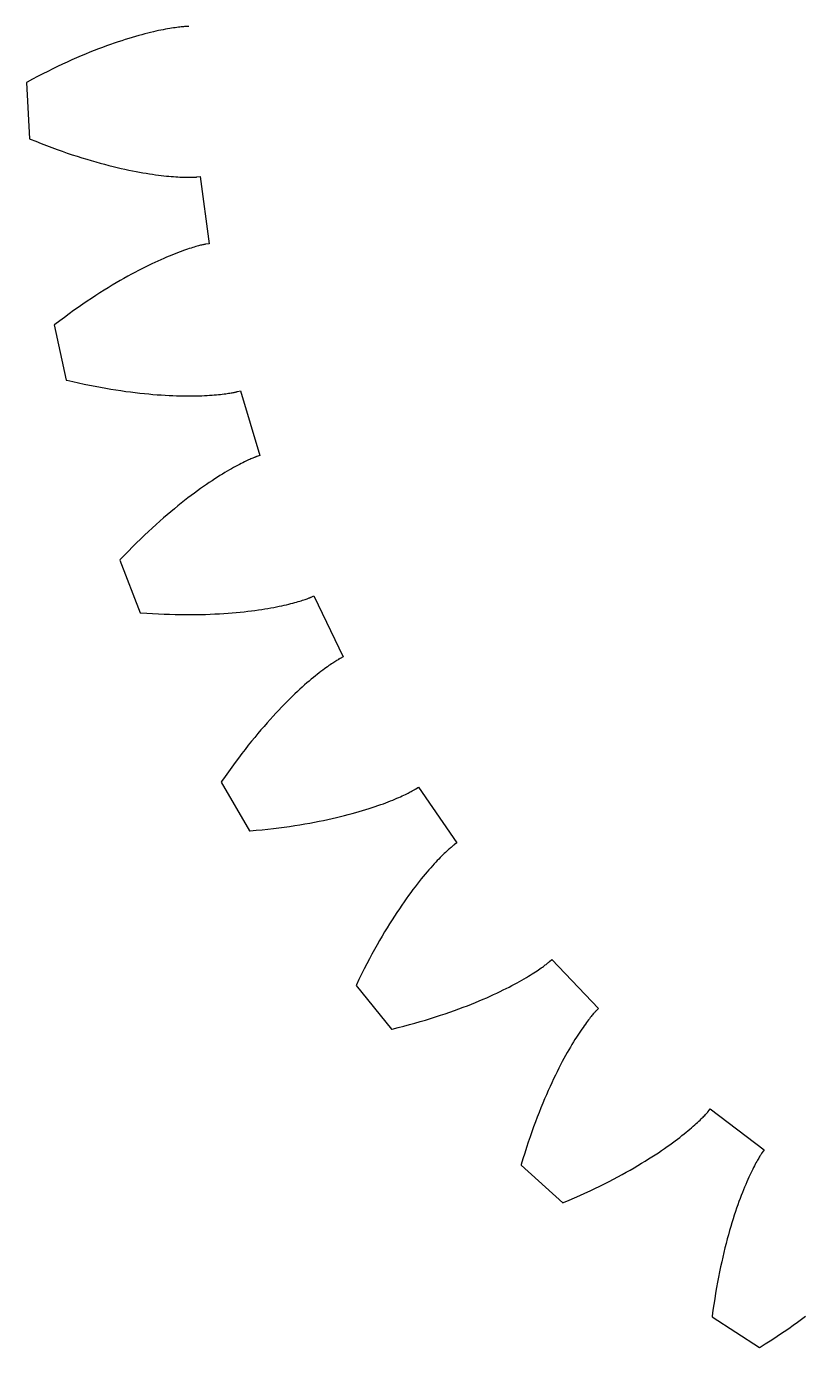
# Model space of a CAD drawing. Header units: metres. Extents: x -42 to 42, y -42 to 42.
# Drawn here: x -41.97 to -20.97, y -35.67 to 0 of the extents above; entities that cross this region are included whole.
import ezdxf

# ---------------------------------------------------------------- set-up
doc = ezdxf.new("R2010")
doc.units = ezdxf.units.M
doc.layers.add('1', color=7, linetype='Continuous')

msp = doc.modelspace()

# ---------------------------------------------------------------- linework, layer by layer
at = {"layer": '1'}
for p, q in [((-37.587704, 0), (-37.59343, -0.000067)), ((-39.300285, -0.353683), (-39.397064, -0.384664)), ((-39.205975, -0.324396), (-39.300285, -0.353683)), ((-39.114151, -0.296758), (-39.205975, -0.324396)), ((-39.024837, -0.270724), (-39.114151, -0.296758)), ((-38.938057, -0.246246), (-39.024837, -0.270724)), ((-38.853825, -0.223281), (-38.938057, -0.246246)), ((-38.772167, -0.201779), (-38.853825, -0.223281)), ((-38.693096, -0.181696), (-38.772167, -0.201779)), ((-38.616638, -0.162984), (-38.693096, -0.181696)), ((-38.542801, -0.145596), (-38.616638, -0.162984)), ((-38.471607, -0.129485), (-38.542801, -0.145596)), ((-38.403076, -0.114603), (-38.471607, -0.129485)), ((-38.337219, -0.100902), (-38.403076, -0.114603)), ((-38.274052, -0.088335), (-38.337219, -0.100902)), ((-38.213589, -0.076854), (-38.274052, -0.088335)), ((-38.155846, -0.06641), (-38.213589, -0.076854)), ((-38.100834, -0.056955), (-38.155846, -0.06641)), ((-38.048569, -0.048441), (-38.100834, -0.056955)), ((-37.999058, -0.040819), (-38.048569, -0.048441)), ((-37.952316, -0.034039), (-37.999058, -0.040819)), ((-37.908352, -0.028054), (-37.952316, -0.034039)), ((-37.86718, -0.022814), (-37.908352, -0.028054)), ((-37.828804, -0.01827), (-37.86718, -0.022814)), ((-37.793236, -0.014373), (-37.828804, -0.01827)), ((-37.760483, -0.011072), (-37.793236, -0.014373)), ((-37.730556, -0.00832), (-37.760483, -0.011072)), ((-37.703453, -0.006066), (-37.730556, -0.00832)), ((-37.679192, -0.004261), (-37.703453, -0.006066)), ((-37.657768, -0.002855), (-37.679192, -0.004261)), ((-37.639194, -0.001798), (-37.657768, -0.002855)), ((-37.623466, -0.001041), (-37.639194, -0.001798)), ((-37.610596, -0.000533), (-37.623466, -0.001041)), ((-37.600582, -0.000225), (-37.610596, -0.000533)), ((-37.59343, -0.000067), (-37.600582, -0.000225)), ((-40.257275, -0.698889), (-40.375168, -0.747123)), ((-40.141624, -0.652746), (-40.257275, -0.698889)), ((-40.02824, -0.608652), (-40.141624, -0.652746)), ((-39.917156, -0.566563), (-40.02824, -0.608652)), ((-39.808392, -0.526436), (-39.917156, -0.566563)), ((-39.701977, -0.488227), (-39.808392, -0.526436)), ((-39.597935, -0.451891), (-39.701977, -0.488227)), ((-39.496288, -0.417385), (-39.597935, -0.451891)), ((-39.397064, -0.384664), (-39.496288, -0.417385)), ((-40.997276, -1.021141), (-41.128017, -1.082805)), ((-40.868603, -0.961818), (-40.997276, -1.021141)), ((-40.742023, -0.904797), (-40.868603, -0.961818)), ((-40.617573, -0.850035), (-40.742023, -0.904797)), ((-40.495277, -0.797491), (-40.617573, -0.850035)), ((-40.375168, -0.747123), (-40.495277, -0.797491)), ((-41.671017, -1.353683), (-41.811611, -1.427655)), ((-41.532326, -1.282251), (-41.671017, -1.353683)), ((-41.395576, -1.21332), (-41.532326, -1.282251)), ((-41.260796, -1.146851), (-41.395576, -1.21332)), ((-41.128017, -1.082805), (-41.260796, -1.146851)), ((-41.954075, -1.504206), (-41.972687, -1.514418)), ((-41.972687, -1.514418), (-41.890305, -3.033492)), ((-41.811611, -1.427655), (-41.954075, -1.504206)), ((-41.890305, -3.033492), (-41.870697, -3.041631)), ((-41.870697, -3.041631), (-41.720791, -3.102327)), ((-41.720791, -3.102327), (-41.573021, -3.160662)), ((-41.573021, -3.160662), (-41.427422, -3.216676)), ((-41.427422, -3.216676), (-41.284019, -3.270414)), ((-41.284019, -3.270414), (-41.142841, -3.321918)), ((-41.142841, -3.321918), (-41.003914, -3.371229)), ((-41.003914, -3.371229), (-40.867271, -3.418393)), ((-40.867271, -3.418393), (-40.732937, -3.463453)), ((-40.732937, -3.463453), (-40.600933, -3.506451)), ((-40.600933, -3.506451), (-40.471291, -3.547434)), ((-40.471291, -3.547434), (-40.344032, -3.586444)), ((-40.344032, -3.586444), (-40.219177, -3.623528)), ((-40.219177, -3.623528), (-40.09676, -3.65873)), ((-40.09676, -3.65873), (-39.976799, -3.692095)), ((-39.976799, -3.692095), (-39.85931, -3.723669)), ((-39.85931, -3.723669), (-39.744328, -3.753498)), ((-39.744328, -3.753498), (-39.631859, -3.781628)), ((-39.631859, -3.781628), (-39.521938, -3.808105)), ((-39.521938, -3.808105), (-39.414577, -3.832976)), ((-39.414577, -3.832976), (-39.309795, -3.856287)), ((-39.309795, -3.856287), (-39.207615, -3.878087)), ((-39.207615, -3.878087), (-39.108051, -3.89842)), ((-39.108051, -3.89842), (-39.011127, -3.917336)), ((-39.011127, -3.917336), (-38.916855, -3.934882)), ((-38.916855, -3.934882), (-38.825249, -3.951105)), ((-38.825249, -3.951105), (-38.736328, -3.966054)), ((-38.736328, -3.966054), (-38.650108, -3.979776)), ((-38.650108, -3.979776), (-38.566605, -3.992321)), ((-38.566605, -3.992321), (-38.485825, -4.003736)), ((-38.485825, -4.003736), (-38.407791, -4.01407)), ((-38.407791, -4.01407), (-38.332508, -4.023371)), ((-38.332508, -4.023371), (-38.259987, -4.031688)), ((-38.259987, -4.031688), (-38.19025, -4.039072)), ((-38.19025, -4.039072), (-38.123299, -4.04557)), ((-38.123299, -4.04557), (-38.059143, -4.051232)), ((-38.059143, -4.051232), (-37.997791, -4.056108)), ((-37.997791, -4.056108), (-37.939259, -4.060246)), ((-37.939259, -4.060246), (-37.883545, -4.063696)), ((-37.883545, -4.063696), (-37.830666, -4.066508)), ((-37.830666, -4.066508), (-37.780621, -4.068732)), ((-37.780621, -4.068732), (-37.733421, -4.070416)), ((-37.733421, -4.070416), (-37.689068, -4.071612)), ((-37.689068, -4.071612), (-37.647572, -4.072369)), ((-37.647572, -4.072369), (-37.608929, -4.072736)), ((-37.608929, -4.072736), (-37.573147, -4.072764)), ((-37.573147, -4.072764), (-37.54023, -4.072503)), ((-37.54023, -4.072503), (-37.510181, -4.072003)), ((-37.510181, -4.072003), (-37.482994, -4.071313)), ((-37.482994, -4.071313), (-37.458679, -4.070484)), ((-37.458679, -4.070484), (-37.437229, -4.069565)), ((-37.437229, -4.069565), (-37.418648, -4.068607)), ((-37.418648, -4.068607), (-37.402931, -4.067659)), ((-37.402931, -4.067659), (-37.390083, -4.066772)), ((-37.390083, -4.066772), (-37.380093, -4.065995)), ((-37.380093, -4.065995), (-37.372967, -4.065379)), ((-37.372967, -4.065379), (-37.367268, -4.064826)), ((-37.367268, -4.064826), (-37.280075, -4.055342)), ((-37.280075, -4.055342), (-37.038315, -5.866292)), ((-37.731094, -6.05383), (-37.789017, -6.074628)), ((-37.675697, -6.034482), (-37.731094, -6.05383)), ((-37.622841, -6.016537), (-37.675697, -6.034482)), ((-37.572552, -5.999952), (-37.622841, -6.016537)), ((-37.524841, -5.984678), (-37.572552, -5.999952)), ((-37.479736, -5.97067), (-37.524841, -5.984678)), ((-37.437248, -5.957881), (-37.479736, -5.97067)), ((-37.397404, -5.946265), (-37.437248, -5.957881)), ((-37.36021, -5.935774), (-37.397404, -5.946265)), ((-37.325691, -5.92636), (-37.36021, -5.935774)), ((-37.293858, -5.917977), (-37.325691, -5.92636)), ((-37.264729, -5.910577), (-37.293858, -5.917977)), ((-37.238312, -5.904111), (-37.264729, -5.910577)), ((-37.214634, -5.898533), (-37.238312, -5.904111)), ((-37.193691, -5.893793), (-37.214634, -5.898533)), ((-37.175514, -5.889843), (-37.193691, -5.893793)), ((-37.160099, -5.886634), (-37.175514, -5.889843)), ((-37.147465, -5.88412), (-37.160099, -5.886634)), ((-37.137623, -5.882249), (-37.147465, -5.88412)), ((-37.130581, -5.880974), (-37.137623, -5.882249)), ((-37.124939, -5.880012), (-37.130581, -5.880974)), ((-37.038315, -5.866292), (-37.124939, -5.880012)), ((-38.58617, -6.411906), (-38.672539, -6.453568)), ((-38.502026, -6.37222), (-38.58617, -6.411906)), ((-38.420143, -6.334469), (-38.502026, -6.37222)), ((-38.340542, -6.298609), (-38.420143, -6.334469)), ((-38.263252, -6.264598), (-38.340542, -6.298609)), ((-38.188297, -6.232393), (-38.263252, -6.264598)), ((-38.115707, -6.201951), (-38.188297, -6.232393)), ((-38.045498, -6.173226), (-38.115707, -6.201951)), ((-37.977703, -6.146175), (-38.045498, -6.173226)), ((-37.912342, -6.120756), (-37.977703, -6.146175)), ((-37.849442, -6.096922), (-37.912342, -6.120756)), ((-37.789017, -6.074628), (-37.849442, -6.096922)), ((-39.235931, -6.747359), (-39.337082, -6.804007)), ((-39.136806, -6.692973), (-39.235931, -6.747359)), ((-39.039726, -6.64081), (-39.136806, -6.692973)), ((-38.944733, -6.590827), (-39.039726, -6.64081)), ((-38.851849, -6.542987), (-38.944733, -6.590827)), ((-38.761105, -6.497247), (-38.851849, -6.542987)), ((-38.672539, -6.453568), (-38.761105, -6.497247)), ((-39.87196, -7.122529), (-39.984528, -7.193558)), ((-39.761208, -7.053992), (-39.87196, -7.122529)), ((-39.652313, -6.987909), (-39.761208, -7.053992)), ((-39.545303, -6.924243), (-39.652313, -6.987909)), ((-39.440212, -6.862955), (-39.545303, -6.924243)), ((-39.337082, -6.804007), (-39.440212, -6.862955)), ((-40.33279, -7.421956), (-40.452274, -7.503314)), ((-40.214981, -7.343235), (-40.33279, -7.421956)), ((-40.098881, -7.267114), (-40.214981, -7.343235)), ((-39.984528, -7.193558), (-40.098881, -7.267114)), ((-40.820408, -7.763551), (-40.946217, -7.8558)), ((-40.696125, -7.674077), (-40.820408, -7.763551)), ((-40.573402, -7.587342), (-40.696125, -7.674077)), ((-40.452274, -7.503314), (-40.573402, -7.587342)), ((-41.20224, -8.04875), (-41.219028, -8.061749)), ((-41.219028, -8.061749), (-40.900024, -9.549232)), ((-41.073509, -7.950855), (-41.20224, -8.04875)), ((-40.946217, -7.8558), (-41.073509, -7.950855)), ((-40.900024, -9.549232), (-40.879387, -9.554204)), ((-40.879387, -9.554204), (-40.721832, -9.590702)), ((-40.721832, -9.590702), (-40.566753, -9.625202)), ((-40.566753, -9.625202), (-40.414181, -9.65775)), ((-40.414181, -9.65775), (-40.264141, -9.688394)), ((-40.264141, -9.688394), (-40.116642, -9.717177)), ((-40.116642, -9.717177), (-39.971714, -9.744149)), ((-39.971714, -9.744149), (-39.829376, -9.769357)), ((-39.829376, -9.769357), (-39.689644, -9.792847)), ((-39.689644, -9.792847), (-39.55254, -9.814666)), ((-39.55254, -9.814666), (-39.418083, -9.834864)), ((-39.418083, -9.834864), (-39.286285, -9.853486)), ((-39.286285, -9.853486), (-39.157169, -9.870582)), ((-39.157169, -9.870582), (-39.030754, -9.8862)), ((-39.030754, -9.8862), (-38.907047, -9.900388)), ((-38.907047, -9.900388), (-38.786068, -9.913194)), ((-38.786068, -9.913194), (-38.667831, -9.924668)), ((-38.667831, -9.924668), (-38.552353, -9.934858)), ((-38.552353, -9.934858), (-38.43964, -9.943814)), ((-38.43964, -9.943814), (-38.329708, -9.951584)), ((-38.329708, -9.951584), (-38.222572, -9.958217)), ((-38.222572, -9.958217), (-38.118237, -9.963762)), ((-38.118237, -9.963762), (-38.01672, -9.968271)), ((-38.01672, -9.968271), (-37.91803, -9.971792)), ((-37.91803, -9.971792), (-37.822174, -9.974374)), ((-37.822174, -9.974374), (-37.729156, -9.976068)), ((-37.729156, -9.976068), (-37.638996, -9.976922)), ((-37.638996, -9.976922), (-37.551689, -9.976988)), ((-37.551689, -9.976988), (-37.467251, -9.976315)), ((-37.467251, -9.976315), (-37.385681, -9.974952)), ((-37.385681, -9.974952), (-37.306992, -9.972952)), ((-37.306992, -9.972952), (-37.231178, -9.970361)), ((-37.231178, -9.970361), (-37.158253, -9.967232)), ((-37.158253, -9.967232), (-37.088215, -9.963615)), ((-37.088215, -9.963615), (-37.021072, -9.95956)), ((-37.021072, -9.95956), (-36.956818, -9.955116)), ((-36.956818, -9.955116), (-36.895462, -9.950335)), ((-36.895462, -9.950335), (-36.837002, -9.945265)), ((-36.837002, -9.945265), (-36.781437, -9.939958)), ((-36.781437, -9.939958), (-36.728767, -9.934463)), ((-36.728767, -9.934463), (-36.678989, -9.92883)), ((-36.678989, -9.92883), (-36.632107, -9.92311)), ((-36.632107, -9.92311), (-36.588112, -9.917353)), ((-36.588112, -9.917353), (-36.547009, -9.911609)), ((-36.547009, -9.911609), (-36.508785, -9.905927)), ((-36.508785, -9.905927), (-36.473438, -9.900357)), ((-36.473438, -9.900357), (-36.440968, -9.89495)), ((-36.440968, -9.89495), (-36.411369, -9.889755)), ((-36.411369, -9.889755), (-36.384621, -9.88482)), ((-36.384621, -9.88482), (-36.360737, -9.880198)), ((-36.360737, -9.880198), (-36.339695, -9.875935)), ((-36.339695, -9.875935), (-36.321495, -9.872082)), ((-36.321495, -9.872082), (-36.306118, -9.868687)), ((-36.306118, -9.868687), (-36.293564, -9.8658)), ((-36.293564, -9.8658), (-36.283821, -9.863471)), ((-36.283821, -9.863471), (-36.276878, -9.861747)), ((-36.276878, -9.861747), (-36.271336, -9.86031)), ((-36.271336, -9.86031), (-36.186703, -9.837302)), ((-36.186703, -9.837302), (-35.664619, -11.588138)), ((-36.084278, -11.760284), (-36.12664, -11.781176)), ((-36.044315, -11.741006), (-36.084278, -11.760284)), ((-36.006779, -11.7233), (-36.044315, -11.741006)), ((-35.971687, -11.707119), (-36.006779, -11.7233)), ((-35.939064, -11.692422), (-35.971687, -11.707119)), ((-35.908932, -11.679162), (-35.939064, -11.692422)), ((-35.881321, -11.667296), (-35.908932, -11.679162)), ((-35.856239, -11.656777), (-35.881321, -11.667296)), ((-35.833725, -11.647563), (-35.856239, -11.656777)), ((-35.813786, -11.639606), (-35.833725, -11.647563)), ((-35.796448, -11.632861), (-35.813786, -11.639606)), ((-35.781723, -11.62728), (-35.796448, -11.632861)), ((-35.769638, -11.62282), (-35.781723, -11.62728)), ((-35.760212, -11.619433), (-35.769638, -11.62282)), ((-35.753456, -11.617072), (-35.760212, -11.619433)), ((-35.748032, -11.615239), (-35.753456, -11.617072)), ((-35.664619, -11.588138), (-35.748032, -11.615239)), ((-36.676243, -12.088204), (-36.743176, -12.129628)), ((-36.611393, -12.048851), (-36.676243, -12.088204)), ((-36.54866, -12.011528), (-36.611393, -12.048851)), ((-36.488083, -11.976197), (-36.54866, -12.011528)), ((-36.429684, -11.942816), (-36.488083, -11.976197)), ((-36.373489, -11.911345), (-36.429684, -11.942816)), ((-36.319534, -11.881741), (-36.373489, -11.911345)), ((-36.267845, -11.853965), (-36.319534, -11.881741)), ((-36.218449, -11.827973), (-36.267845, -11.853965)), ((-36.171371, -11.803724), (-36.218449, -11.827973)), ((-36.12664, -11.781176), (-36.171371, -11.803724)), ((-37.267498, -12.480828), (-37.349968, -12.5402)), ((-37.186855, -12.423832), (-37.267498, -12.480828)), ((-37.108067, -12.369171), (-37.186855, -12.423832)), ((-37.03117, -12.316812), (-37.108067, -12.369171)), ((-36.9562, -12.266716), (-37.03117, -12.316812)), ((-36.883186, -12.218844), (-36.9562, -12.266716)), ((-36.812168, -12.173162), (-36.883186, -12.218844)), ((-36.743176, -12.129628), (-36.812168, -12.173162)), ((-37.697353, -12.80214), (-37.788395, -12.873914)), ((-37.607956, -12.732917), (-37.697353, -12.80214)), ((-37.520233, -12.666209), (-37.607956, -12.732917)), ((-37.434223, -12.601982), (-37.520233, -12.666209)), ((-37.349968, -12.5402), (-37.434223, -12.601982)), ((-38.168194, -13.187169), (-38.266861, -13.272188)), ((-38.070976, -13.104865), (-38.168194, -13.187169)), ((-37.975246, -13.025243), (-38.070976, -13.104865)), ((-37.881035, -12.94827), (-37.975246, -13.025243)), ((-37.788395, -12.873914), (-37.881035, -12.94827)), ((-38.571133, -13.543837), (-38.675179, -13.640018)), ((-38.468369, -13.450491), (-38.571133, -13.543837)), ((-38.366932, -13.359952), (-38.468369, -13.450491)), ((-38.266861, -13.272188), (-38.366932, -13.359952)), ((-38.886951, -13.841008), (-38.994598, -13.945873)), ((-38.780464, -13.739065), (-38.886951, -13.841008)), ((-38.675179, -13.640018), (-38.780464, -13.739065)), ((-39.213181, -14.164481), (-39.324036, -14.278279)), ((-39.103352, -14.053688), (-39.213181, -14.164481)), ((-38.994598, -13.945873), (-39.103352, -14.053688)), ((-39.435871, -14.395107), (-39.450417, -14.410571)), ((-39.450417, -14.410571), (-38.902653, -15.82984)), ((-39.324036, -14.278279), (-39.435871, -14.395107)), ((-35.364975, -15.700554), (-35.287567, -15.686268)), ((-35.287567, -15.686268), (-35.213093, -15.67185)), ((-35.213093, -15.67185), (-35.141556, -15.657351)), ((-35.141556, -15.657351), (-35.072948, -15.642823)), ((-35.072948, -15.642823), (-35.007263, -15.628314)), ((-35.007263, -15.628314), (-34.944496, -15.613873)), ((-34.944496, -15.613873), (-34.884644, -15.599552)), ((-34.884644, -15.599552), (-34.827698, -15.5854)), ((-34.827698, -15.5854), (-34.773643, -15.571465)), ((-34.773643, -15.571465), (-34.722485, -15.557799)), ((-34.722485, -15.557799), (-34.674202, -15.544449)), ((-34.674202, -15.544449), (-34.628792, -15.531466)), ((-34.628792, -15.531466), (-34.586239, -15.518897)), ((-34.586239, -15.518897), (-34.546539, -15.506793)), ((-34.546539, -15.506793), (-34.509674, -15.495201)), ((-34.509674, -15.495201), (-34.475636, -15.484171)), ((-34.475636, -15.484171), (-34.444408, -15.47375)), ((-34.444408, -15.47375), (-34.415985, -15.463989)), ((-34.415985, -15.463989), (-34.390343, -15.454931)), ((-34.390343, -15.454931), (-34.367474, -15.44663)), ((-34.367474, -15.44663), (-34.347359, -15.439127)), ((-34.347359, -15.439127), (-34.329983, -15.432474)), ((-34.329983, -15.432474), (-34.315331, -15.426716)), ((-34.315331, -15.426716), (-34.303383, -15.421902)), ((-34.303383, -15.421902), (-34.294121, -15.418077)), ((-34.294121, -15.418077), (-34.287533, -15.415288)), ((-34.287533, -15.415288), (-34.282284, -15.413)), ((-34.282284, -15.413), (-34.202293, -15.377037)), ((-34.202293, -15.377037), (-33.412746, -17.024643)), ((-38.902653, -15.82984), (-38.881489, -15.831522)), ((-38.881489, -15.831522), (-38.720161, -15.842923)), ((-38.720161, -15.842923), (-38.5616, -15.852739)), ((-38.5616, -15.852739), (-38.405815, -15.861019)), ((-38.405815, -15.861019), (-38.252823, -15.867813)), ((-38.252823, -15.867813), (-38.102642, -15.873169)), ((-38.102642, -15.873169), (-37.955276, -15.877137)), ((-37.955276, -15.877137), (-37.810745, -15.879767)), ((-37.810745, -15.879767), (-37.669064, -15.88111)), ((-37.669064, -15.88111), (-37.530231, -15.881213)), ((-37.530231, -15.881213), (-37.394272, -15.880128)), ((-37.394272, -15.880128), (-37.261185, -15.877903)), ((-37.261185, -15.877903), (-37.130981, -15.874591)), ((-37.130981, -15.874591), (-37.003677, -15.87024)), ((-37.003677, -15.87024), (-36.879276, -15.864902)), ((-36.879276, -15.864902), (-36.757782, -15.858625)), ((-36.757782, -15.858625), (-36.63921, -15.851462)), ((-36.63921, -15.851462), (-36.523556, -15.843461)), ((-36.523556, -15.843461), (-36.410831, -15.834675)), ((-36.410831, -15.834675), (-36.301037, -15.825151)), ((-36.301037, -15.825151), (-36.19418, -15.814942)), ((-36.19418, -15.814942), (-36.090263, -15.804099)), ((-36.090263, -15.804099), (-35.989292, -15.792672)), ((-35.989292, -15.792672), (-35.891266, -15.78071)), ((-35.891266, -15.78071), (-35.796185, -15.768266)), ((-35.796185, -15.768266), (-35.704048, -15.755387)), ((-35.704048, -15.755387), (-35.614864, -15.742126)), ((-35.614864, -15.742126), (-35.528622, -15.728534)), ((-35.528622, -15.728534), (-35.445328, -15.71466)), ((-35.445328, -15.71466), (-35.364975, -15.700554)), ((-33.59127, -17.122414), (-33.614395, -17.136726)), ((-33.570473, -17.109791), (-33.59127, -17.122414)), ((-33.552021, -17.098812), (-33.570473, -17.109791)), ((-33.535954, -17.089437), (-33.552021, -17.098812)), ((-33.522282, -17.081623), (-33.535954, -17.089437)), ((-33.511044, -17.075327), (-33.522282, -17.081623)), ((-33.502262, -17.070507), (-33.511044, -17.075327)), ((-33.49596, -17.06712), (-33.502262, -17.070507)), ((-33.490891, -17.064461), (-33.49596, -17.06712)), ((-33.412746, -17.024643), (-33.490891, -17.064461)), ((-34.062328, -17.454763), (-34.112904, -17.494637)), ((-34.013668, -17.417084), (-34.062328, -17.454763)), ((-33.966957, -17.381563), (-34.013668, -17.417084)), ((-33.922234, -17.348164), (-33.966957, -17.381563)), ((-33.879532, -17.316849), (-33.922234, -17.348164)), ((-33.838879, -17.28758), (-33.879532, -17.316849)), ((-33.800308, -17.260321), (-33.838879, -17.28758)), ((-33.763851, -17.235027), (-33.800308, -17.260321)), ((-33.729546, -17.211666), (-33.763851, -17.235027)), ((-33.697418, -17.190195), (-33.729546, -17.211666)), ((-33.667496, -17.170576), (-33.697418, -17.190195)), ((-33.639809, -17.152765), (-33.667496, -17.170576)), ((-33.614395, -17.136726), (-33.639809, -17.152765)), ((-34.454647, -17.781982), (-34.517643, -17.838211)), ((-34.393314, -17.728189), (-34.454647, -17.781982)), ((-34.333683, -17.676805), (-34.393314, -17.728189)), ((-34.275787, -17.627792), (-34.333683, -17.676805)), ((-34.219669, -17.581116), (-34.275787, -17.627792)), ((-34.165363, -17.536743), (-34.219669, -17.581116)), ((-34.112904, -17.494637), (-34.165363, -17.536743)), ((-34.856243, -18.157089), (-34.928406, -18.22863)), ((-34.785507, -18.088179), (-34.856243, -18.157089)), ((-34.71624, -18.021866), (-34.785507, -18.088179)), ((-34.648479, -17.958122), (-34.71624, -18.021866)), ((-34.582268, -17.896915), (-34.648479, -17.958122)), ((-34.517643, -17.838211), (-34.582268, -17.896915)), ((-35.230541, -18.541689), (-35.309231, -18.626822)), ((-35.153069, -18.459333), (-35.230541, -18.541689)), ((-35.076862, -18.379725), (-35.153069, -18.459333)), ((-35.001961, -18.302832), (-35.076862, -18.379725)), ((-34.928406, -18.22863), (-35.001961, -18.302832)), ((-35.552204, -18.899134), (-35.635353, -18.995634)), ((-35.470108, -18.805517), (-35.552204, -18.899134)), ((-35.389103, -18.714754), (-35.470108, -18.805517)), ((-35.309231, -18.626822), (-35.389103, -18.714754)), ((-35.804615, -19.197378), (-35.89064, -19.302671)), ((-35.719501, -19.095039), (-35.804615, -19.197378)), ((-35.635353, -18.995634), (-35.719501, -19.095039)), ((-36.065254, -19.522217), (-36.153748, -19.636515)), ((-35.977535, -19.410944), (-36.065254, -19.522217)), ((-35.89064, -19.302671), (-35.977535, -19.410944)), ((-36.332893, -19.874273), (-36.423443, -19.997774)), ((-36.242977, -19.75386), (-36.332893, -19.874273)), ((-36.153748, -19.636515), (-36.242977, -19.75386)), ((-36.606277, -20.254124), (-36.69846, -20.387009)), ((-36.514587, -20.124386), (-36.606277, -20.254124)), ((-36.423443, -19.997774), (-36.514587, -20.124386)), ((-36.69846, -20.387009), (-36.710407, -20.404558)), ((-36.710407, -20.404558), (-35.947361, -21.720663)), ((-31.660818, -20.702932), (-31.628923, -20.686712)), ((-31.628923, -20.686712), (-31.599712, -20.671535)), ((-31.599712, -20.671535), (-31.573166, -20.657448)), ((-31.573166, -20.657448), (-31.549253, -20.644489)), ((-31.549253, -20.644489), (-31.527966, -20.632711)), ((-31.527966, -20.632711), (-31.509272, -20.622156)), ((-31.509272, -20.622156), (-31.493153, -20.612867)), ((-31.493153, -20.612867), (-31.479578, -20.604887)), ((-31.479578, -20.604887), (-31.468531, -20.598263)), ((-31.468531, -20.598263), (-31.459984, -20.593037)), ((-31.459984, -20.593037), (-31.453913, -20.589251)), ((-31.453913, -20.589251), (-31.449085, -20.58617)), ((-31.449085, -20.58617), (-31.375706, -20.538137)), ((-31.375706, -20.538137), (-30.338137, -22.041946)), ((-32.550621, -21.066057), (-32.473465, -21.039555)), ((-32.473465, -21.039555), (-32.399242, -21.013336)), ((-32.399242, -21.013336), (-32.327942, -20.987444)), ((-32.327942, -20.987444), (-32.259552, -20.961933)), ((-32.259552, -20.961933), (-32.194061, -20.936852)), ((-32.194061, -20.936852), (-32.131458, -20.912245)), ((-32.131458, -20.912245), (-32.071724, -20.888165)), ((-32.071724, -20.888165), (-32.014847, -20.864656)), ((-32.014847, -20.864656), (-31.960814, -20.841768)), ((-31.960814, -20.841768), (-31.909607, -20.81955)), ((-31.909607, -20.81955), (-31.861216, -20.79805)), ((-31.861216, -20.79805), (-31.815615, -20.777311)), ((-31.815615, -20.777311), (-31.772795, -20.757383)), ((-31.772795, -20.757383), (-31.732733, -20.738312)), ((-31.732733, -20.738312), (-31.695414, -20.720148)), ((-31.695414, -20.720148), (-31.660818, -20.702932)), ((-33.824394, -21.413563), (-33.708401, -21.387939)), ((-33.708401, -21.387939), (-33.595425, -21.361944)), ((-33.595425, -21.361944), (-33.485462, -21.335632)), ((-33.485462, -21.335632), (-33.37851, -21.309052)), ((-33.37851, -21.309052), (-33.274567, -21.282251)), ((-33.274567, -21.282251), (-33.173626, -21.255285)), ((-33.173626, -21.255285), (-33.075684, -21.228203)), ((-33.075684, -21.228203), (-32.980736, -21.201054)), ((-32.980736, -21.201054), (-32.888771, -21.173887)), ((-32.888771, -21.173887), (-32.799786, -21.146755)), ((-32.799786, -21.146755), (-32.713772, -21.119707)), ((-32.713772, -21.119707), (-32.630718, -21.092789)), ((-32.630718, -21.092789), (-32.550621, -21.066057)), ((-35.947361, -21.720663), (-35.926193, -21.719013)), ((-35.926193, -21.719013), (-35.765072, -21.705038)), ((-35.765072, -21.705038), (-35.606926, -21.689928)), ((-35.606926, -21.689928), (-35.451763, -21.673735)), ((-35.451763, -21.673735), (-35.299595, -21.656513)), ((-35.299595, -21.656513), (-35.150421, -21.638309)), ((-35.150421, -21.638309), (-35.00425, -21.619175)), ((-35.00425, -21.619175), (-34.861088, -21.599165)), ((-34.861088, -21.599165), (-34.72094, -21.578327)), ((-34.72094, -21.578327), (-34.583801, -21.556709)), ((-34.583801, -21.556709), (-34.449684, -21.534369)), ((-34.449684, -21.534369), (-34.318584, -21.511353)), ((-34.318584, -21.511353), (-34.190502, -21.487713)), ((-34.190502, -21.487713), (-34.065449, -21.463501)), ((-34.065449, -21.463501), (-33.943413, -21.438768)), ((-33.943413, -21.438768), (-33.824394, -21.413563)), ((-30.437412, -22.11536), (-30.449692, -22.125217)), ((-30.427298, -22.107384), (-30.437412, -22.11536)), ((-30.419378, -22.10125), (-30.427298, -22.107384)), ((-30.413685, -22.096916), (-30.419378, -22.10125)), ((-30.409092, -22.093498), (-30.413685, -22.096916)), ((-30.338137, -22.041946), (-30.409092, -22.093498)), ((-30.790745, -22.441185), (-30.829693, -22.481171)), ((-30.753466, -22.403576), (-30.790745, -22.441185)), ((-30.717892, -22.368309), (-30.753466, -22.403576)), ((-30.684061, -22.33535), (-30.717892, -22.368309)), ((-30.652012, -22.304667), (-30.684061, -22.33535)), ((-30.621782, -22.276226), (-30.652012, -22.304667)), ((-30.593407, -22.249994), (-30.621782, -22.276226)), ((-30.566923, -22.225933), (-30.593407, -22.249994)), ((-30.542364, -22.204012), (-30.566923, -22.225933)), ((-30.519772, -22.184196), (-30.542364, -22.204012)), ((-30.499168, -22.166441), (-30.519772, -22.184196)), ((-30.480602, -22.150721), (-30.499168, -22.166441)), ((-30.464096, -22.13699), (-30.480602, -22.150721)), ((-30.449692, -22.125217), (-30.464096, -22.13699)), ((-31.145718, -22.830147), (-31.196575, -22.890226)), ((-31.096203, -22.772678), (-31.145718, -22.830147)), ((-31.048075, -22.717798), (-31.096203, -22.772678)), ((-31.001379, -22.665478), (-31.048075, -22.717798)), ((-30.956154, -22.615683), (-31.001379, -22.665478)), ((-30.912437, -22.568388), (-30.956154, -22.615683)), ((-30.87027, -22.52356), (-30.912437, -22.568388)), ((-30.829693, -22.481171), (-30.87027, -22.52356)), ((-31.41263, -23.157244), (-31.469584, -23.230803)), ((-31.35681, -23.086433), (-31.41263, -23.157244)), ((-31.302164, -23.018343), (-31.35681, -23.086433)), ((-31.248739, -22.952951), (-31.302164, -23.018343)), ((-31.196575, -22.890226), (-31.248739, -22.952951)), ((-31.646795, -23.468212), (-31.707836, -23.553007)), ((-31.58671, -23.386263), (-31.646795, -23.468212)), ((-31.527624, -23.307135), (-31.58671, -23.386263)), ((-31.469584, -23.230803), (-31.527624, -23.307135)), ((-31.896235, -23.82468), (-31.96064, -23.921074)), ((-31.832602, -23.73122), (-31.896235, -23.82468)), ((-31.769787, -23.640669), (-31.832602, -23.73122)), ((-31.707836, -23.553007), (-31.769787, -23.640669)), ((-32.158024, -24.228045), (-32.225048, -24.336363)), ((-32.091583, -24.122738), (-32.158024, -24.228045)), ((-32.025768, -24.020418), (-32.091583, -24.122738)), ((-31.96064, -23.921074), (-32.025768, -24.020418)), ((-32.360668, -24.562103), (-32.429165, -24.679556)), ((-32.292614, -24.44771), (-32.360668, -24.562103)), ((-32.225048, -24.336363), (-32.292614, -24.44771)), ((-32.567284, -24.923714), (-32.63681, -25.050449)), ((-32.498051, -24.800089), (-32.567284, -24.923714)), ((-32.429165, -24.679556), (-32.498051, -24.800089)), ((-32.776554, -25.313305), (-32.846668, -25.449451)), ((-32.706581, -25.180309), (-32.776554, -25.313305)), ((-32.63681, -25.050449), (-32.706581, -25.180309)), ((-27.952911, -25.342251), (-27.931322, -25.325712)), ((-27.931322, -25.325712), (-27.912138, -25.310749)), ((-27.912138, -25.310749), (-27.895327, -25.297398)), ((-27.895327, -25.297398), (-27.880857, -25.285702)), ((-27.880857, -25.285702), (-27.8687, -25.275698)), ((-27.8687, -25.275698), (-27.858824, -25.267426)), ((-27.858824, -25.267426), (-27.8512, -25.260927)), ((-27.8512, -25.260927), (-27.845797, -25.256239)), ((-27.845797, -25.256239), (-27.841511, -25.252441)), ((-27.841511, -25.252441), (-27.776548, -25.19352)), ((-27.776548, -25.19352), (-26.516504, -26.516504)), ((-32.916885, -25.58876), (-32.987148, -25.731245)), ((-32.846668, -25.449451), (-32.916885, -25.58876)), ((-28.522457, -25.715343), (-28.464472, -25.681248)), ((-28.464472, -25.681248), (-28.409239, -25.648119)), ((-28.409239, -25.648119), (-28.356741, -25.616001)), ((-28.356741, -25.616001), (-28.306953, -25.584944)), ((-28.306953, -25.584944), (-28.259853, -25.554989)), ((-28.259853, -25.554989), (-28.21542, -25.526182)), ((-28.21542, -25.526182), (-28.173626, -25.498566)), ((-28.173626, -25.498566), (-28.134451, -25.472185)), ((-28.134451, -25.472185), (-28.097864, -25.447083)), ((-28.097864, -25.447083), (-28.063848, -25.423304)), ((-28.063848, -25.423304), (-28.03237, -25.400887)), ((-28.03237, -25.400887), (-28.003405, -25.379877)), ((-28.003405, -25.379877), (-27.976929, -25.360317)), ((-27.976929, -25.360317), (-27.952911, -25.342251)), ((-33.057411, -25.876915), (-33.066463, -25.896116)), ((-33.066463, -25.896116), (-32.10693, -27.076651)), ((-32.987148, -25.731245), (-33.057411, -25.876915)), ((-29.171532, -26.05814), (-29.087887, -26.01742)), ((-29.087887, -26.01742), (-29.007162, -25.977249)), ((-29.007162, -25.977249), (-28.929342, -25.93767)), ((-28.929342, -25.93767), (-28.854412, -25.898737)), ((-28.854412, -25.898737), (-28.782352, -25.860491)), ((-28.782352, -25.860491), (-28.713148, -25.822985)), ((-28.713148, -25.822985), (-28.646774, -25.786259)), ((-28.646774, -25.786259), (-28.583216, -25.750362)), ((-28.583216, -25.750362), (-28.522457, -25.715343)), ((-30.058144, -26.441227), (-29.947586, -26.397774)), ((-29.947586, -26.397774), (-29.840065, -26.354425)), ((-29.840065, -26.354425), (-29.735573, -26.311234)), ((-29.735573, -26.311234), (-29.634098, -26.26825)), ((-29.634098, -26.26825), (-29.535625, -26.225519)), ((-29.535625, -26.225519), (-29.440145, -26.183096)), ((-29.440145, -26.183096), (-29.347647, -26.141026)), ((-29.347647, -26.141026), (-29.258114, -26.099358)), ((-29.258114, -26.099358), (-29.171532, -26.05814)), ((-31.053038, -26.786718), (-30.917873, -26.744213)), ((-30.917873, -26.744213), (-30.785807, -26.701408)), ((-30.785807, -26.701408), (-30.656836, -26.658363)), ((-30.656836, -26.658363), (-30.530949, -26.615122)), ((-30.530949, -26.615122), (-30.408144, -26.571735)), ((-30.408144, -26.571735), (-30.288416, -26.528259)), ((-30.288416, -26.528259), (-30.171753, -26.484741)), ((-30.171753, -26.484741), (-30.058144, -26.441227)), ((-26.71369, -26.734016), (-26.736084, -26.761923)), ((-26.692863, -26.708523), (-26.71369, -26.734016)), ((-26.673649, -26.685415), (-26.692863, -26.708523)), ((-26.656076, -26.664656), (-26.673649, -26.685415)), ((-26.640198, -26.646225), (-26.656076, -26.664656)), ((-26.626043, -26.630081), (-26.640198, -26.646225)), ((-26.613657, -26.616201), (-26.626043, -26.630081)), ((-26.603071, -26.604544), (-26.613657, -26.616201)), ((-26.59433, -26.595083), (-26.603071, -26.604544)), ((-26.587467, -26.587786), (-26.59433, -26.595083)), ((-26.582521, -26.582615), (-26.587467, -26.587786)), ((-26.57852, -26.57852), (-26.582521, -26.582615)), ((-26.516504, -26.516504), (-26.57852, -26.57852)), ((-32.10693, -27.076651), (-32.086285, -27.071711)), ((-32.086285, -27.071711), (-31.929329, -27.032701)), ((-31.929329, -27.032701), (-31.775494, -26.993038)), ((-31.775494, -26.993038), (-31.624775, -26.952772)), ((-31.624775, -26.952772), (-31.477173, -26.911959)), ((-31.477173, -26.911959), (-31.332685, -26.870644)), ((-31.332685, -26.870644), (-31.191307, -26.828878)), ((-31.191307, -26.828878), (-31.053038, -26.786718)), ((-26.966743, -27.075432), (-27.001379, -27.126303)), ((-26.933298, -27.027216), (-26.966743, -27.075432)), ((-26.901085, -26.98163), (-26.933298, -27.027216)), ((-26.870148, -26.938654), (-26.901085, -26.98163)), ((-26.840528, -26.898254), (-26.870148, -26.938654)), ((-26.812271, -26.860409), (-26.840528, -26.898254)), ((-26.785416, -26.82509), (-26.812271, -26.860409)), ((-26.760008, -26.792271), (-26.785416, -26.82509)), ((-26.736084, -26.761923), (-26.760008, -26.792271)), ((-27.19084, -27.421333), (-27.231672, -27.488628)), ((-27.150923, -27.356827), (-27.19084, -27.421333)), ((-27.111975, -27.295094), (-27.150923, -27.356827)), ((-27.074039, -27.236111), (-27.111975, -27.295094)), ((-27.037159, -27.179855), (-27.074039, -27.236111)), ((-27.001379, -27.126303), (-27.037159, -27.179855)), ((-27.403296, -27.786158), (-27.448042, -27.86772)), ((-27.359241, -27.707487), (-27.403296, -27.786158)), ((-27.31592, -27.631685), (-27.359241, -27.707487)), ((-27.273382, -27.558741), (-27.31592, -27.631685)), ((-27.231672, -27.488628), (-27.273382, -27.558741)), ((-27.585932, -28.129929), (-27.632957, -28.223228)), ((-27.539406, -28.039589), (-27.585932, -28.129929)), ((-27.493427, -27.952192), (-27.539406, -28.039589)), ((-27.448042, -27.86772), (-27.493427, -27.952192)), ((-27.776537, -28.52103), (-27.825071, -28.626312)), ((-27.728308, -28.418764), (-27.776537, -28.52103)), ((-27.680431, -28.319504), (-27.728308, -28.418764)), ((-27.632957, -28.223228), (-27.680431, -28.319504)), ((-27.922853, -28.845976), (-27.972002, -28.960381)), ((-27.873857, -28.734621), (-27.922853, -28.845976)), ((-27.825071, -28.626312), (-27.873857, -28.734621)), ((-28.070574, -29.198397), (-28.119896, -29.322025)), ((-28.021259, -29.07785), (-28.070574, -29.198397)), ((-27.972002, -28.960381), (-28.021259, -29.07785)), ((-23.548382, -29.296913), (-23.493435, -29.228554)), ((-23.493435, -29.228554), (-22.041946, -30.338137)), ((-28.218357, -29.578573), (-28.267395, -29.711508)), ((-28.169172, -29.448748), (-28.218357, -29.578573)), ((-28.119896, -29.322025), (-28.169172, -29.448748)), ((-23.874865, -29.625776), (-23.837906, -29.591963)), ((-23.837906, -29.591963), (-23.803339, -29.559778)), ((-23.803339, -29.559778), (-23.77113, -29.529261)), ((-23.77113, -29.529261), (-23.741253, -29.500452)), ((-23.741253, -29.500452), (-23.713669, -29.473389)), ((-23.713669, -29.473389), (-23.688347, -29.448107)), ((-23.688347, -29.448107), (-23.665257, -29.424646)), ((-23.665257, -29.424646), (-23.644361, -29.403044)), ((-23.644361, -29.403044), (-23.625626, -29.383331)), ((-23.625626, -29.383331), (-23.609018, -29.365553)), ((-23.609018, -29.365553), (-23.594501, -29.349735)), ((-23.594501, -29.349735), (-23.582041, -29.33592)), ((-23.582041, -29.33592), (-23.571596, -29.324137)), ((-23.571596, -29.324137), (-23.563137, -29.314423)), ((-23.563137, -29.314423), (-23.556623, -29.30681)), ((-23.556623, -29.30681), (-23.552019, -29.301334)), ((-23.552019, -29.301334), (-23.548382, -29.296913)), ((-28.31624, -29.847559), (-28.364841, -29.986734)), ((-28.267395, -29.711508), (-28.31624, -29.847559)), ((-24.320034, -29.996786), (-24.260223, -29.950129)), ((-24.260223, -29.950129), (-24.203062, -29.904732)), ((-24.203062, -29.904732), (-24.148529, -29.86064)), ((-24.148529, -29.86064), (-24.096592, -29.817892)), ((-24.096592, -29.817892), (-24.047222, -29.776531)), ((-24.047222, -29.776531), (-24.000395, -29.736597)), ((-24.000395, -29.736597), (-23.956079, -29.698133)), ((-23.956079, -29.698133), (-23.914246, -29.66118)), ((-23.914246, -29.66118), (-23.874865, -29.625776)), ((-28.4611, -30.274477), (-28.508659, -30.423056)), ((-28.413145, -30.12904), (-28.4611, -30.274477)), ((-28.364841, -29.986734), (-28.413145, -30.12904)), ((-24.815058, -30.355007), (-24.735989, -30.300753)), ((-24.735989, -30.300753), (-24.659742, -30.24745)), ((-24.659742, -30.24745), (-24.586298, -30.195145)), ((-24.586298, -30.195145), (-24.515627, -30.143881)), ((-24.515627, -30.143881), (-24.44771, -30.093704)), ((-24.44771, -30.093704), (-24.382519, -30.044657)), ((-24.382519, -30.044657), (-24.320034, -29.996786)), ((-28.555769, -30.574778), (-28.602375, -30.729645)), ((-28.508659, -30.423056), (-28.555769, -30.574778)), ((-25.349943, -30.697971), (-25.253492, -30.638968)), ((-25.253492, -30.638968), (-25.15999, -30.580637)), ((-25.15999, -30.580637), (-25.069414, -30.523029)), ((-25.069414, -30.523029), (-24.981749, -30.46619)), ((-24.981749, -30.46619), (-24.896969, -30.410168)), ((-24.896969, -30.410168), (-24.815058, -30.355007)), ((-22.239313, -30.648602), (-22.259274, -30.684992)), ((-22.220432, -30.614885), (-22.239313, -30.648602)), ((-22.202679, -30.583818), (-22.220432, -30.614885)), ((-22.186096, -30.555382), (-22.202679, -30.583818)), ((-22.170732, -30.529552), (-22.186096, -30.555382)), ((-22.156626, -30.5063), (-22.170732, -30.529552)), ((-22.143826, -30.485611), (-22.156626, -30.5063)), ((-22.13237, -30.467453), (-22.143826, -30.485611)), ((-22.122309, -30.451805), (-22.13237, -30.467453)), ((-22.113676, -30.438635), (-22.122309, -30.451805)), ((-22.106522, -30.427925), (-22.113676, -30.438635)), ((-22.100885, -30.419641), (-22.106522, -30.427925)), ((-22.096809, -30.413763), (-22.100885, -30.419641)), ((-22.093498, -30.409092), (-22.096809, -30.413763)), ((-22.041946, -30.338137), (-22.093498, -30.409092)), ((-28.602375, -30.729645), (-28.608315, -30.750027)), ((-28.608315, -30.750027), (-27.475916, -31.765923)), ((-25.991539, -31.063538), (-25.877033, -31.001474)), ((-25.877033, -31.001474), (-25.765579, -30.939804)), ((-25.765579, -30.939804), (-25.65716, -30.878571)), ((-25.65716, -30.878571), (-25.551758, -30.817822)), ((-25.551758, -30.817822), (-25.449358, -30.757607)), ((-25.449358, -30.757607), (-25.349943, -30.697971)), ((-22.425459, -31.016281), (-22.452421, -31.07477)), ((-22.399208, -30.960617), (-22.425459, -31.016281)), ((-22.373716, -30.907763), (-22.399208, -30.960617)), ((-22.34903, -30.8577), (-22.373716, -30.907763)), ((-22.325197, -30.810411), (-22.34903, -30.8577)), ((-22.302263, -30.765877), (-22.325197, -30.810411)), ((-22.280273, -30.724077), (-22.302263, -30.765877)), ((-22.259274, -30.684992), (-22.280273, -30.724077)), ((-26.743431, -31.441332), (-26.610327, -31.377966)), ((-26.610327, -31.377966), (-26.480356, -31.314693)), ((-26.480356, -31.314693), (-26.353504, -31.251568)), ((-26.353504, -31.251568), (-26.229759, -31.188631)), ((-26.229759, -31.188631), (-26.10911, -31.125938)), ((-26.10911, -31.125938), (-25.991539, -31.063538)), ((-22.566433, -31.337317), (-22.596235, -31.410172)), ((-22.5371, -31.267361), (-22.566433, -31.337317)), ((-22.508287, -31.200293), (-22.5371, -31.267361)), ((-22.480045, -31.136103), (-22.508287, -31.200293)), ((-22.452421, -31.07477), (-22.480045, -31.136103)), ((-27.456297, -31.757813), (-27.307379, -31.694733)), ((-27.307379, -31.694733), (-27.16164, -31.631491)), ((-27.16164, -31.631491), (-27.019075, -31.568144)), ((-27.019075, -31.568144), (-26.879677, -31.504742)), ((-26.879677, -31.504742), (-26.743431, -31.441332)), ((-22.719204, -31.730885), (-22.750639, -31.818443)), ((-22.687998, -31.64629), (-22.719204, -31.730885)), ((-22.657066, -31.564646), (-22.687998, -31.64629)), ((-22.626465, -31.485945), (-22.657066, -31.564646)), ((-22.596235, -31.410172), (-22.626465, -31.485945)), ((-27.475916, -31.765923), (-27.456297, -31.757813)), ((-22.845814, -32.098995), (-22.877663, -32.198502)), ((-22.813992, -32.002487), (-22.845814, -32.098995)), ((-22.782251, -31.908976), (-22.813992, -32.002487)), ((-22.750639, -31.818443), (-22.782251, -31.908976)), ((-22.941252, -32.406548), (-22.972889, -32.515099)), ((-22.909494, -32.301018), (-22.941252, -32.406548)), ((-22.877663, -32.198502), (-22.909494, -32.301018)), ((-23.035599, -32.741283), (-23.066572, -32.858932)), ((-23.004356, -32.626675), (-23.035599, -32.741283)), ((-22.972889, -32.515099), (-23.004356, -32.626675)), ((-23.127493, -33.103344), (-23.157343, -33.230122)), ((-23.097219, -32.979618), (-23.127493, -33.103344)), ((-23.066572, -32.858932), (-23.097219, -32.979618)), ((-23.215565, -33.492817), (-23.243834, -33.628738)), ((-23.186718, -33.359943), (-23.215565, -33.492817)), ((-23.157343, -33.230122), (-23.186718, -33.359943)), ((-23.271473, -33.767704), (-23.298433, -33.909721)), ((-23.243834, -33.628738), (-23.271473, -33.767704)), ((-23.350113, -34.202896), (-23.374725, -34.354046)), ((-23.324665, -34.054787), (-23.350113, -34.202896)), ((-23.298433, -33.909721), (-23.324665, -34.054787)), ((-23.398457, -34.508236), (-23.421251, -34.665459)), ((-23.374725, -34.354046), (-23.398457, -34.508236)), ((-23.443058, -34.82571), (-23.445736, -34.846771)), ((-23.445736, -34.846771), (-22.168358, -35.673012)), ((-23.421251, -34.665459), (-23.443058, -34.82571)), ((-21.140228, -34.989407), (-21.027853, -34.907887)), ((-21.027853, -34.907887), (-20.918495, -34.827091)), ((-21.620317, -35.321774), (-21.495668, -35.237831)), ((-21.495668, -35.237831), (-21.374115, -35.154423)), ((-21.374115, -35.154423), (-21.255642, -35.071598)), ((-21.255642, -35.071598), (-21.140228, -34.989407)), ((-22.168358, -35.673012), (-22.150248, -35.661934)), ((-22.150248, -35.661934), (-22.013031, -35.576332)), ((-22.013031, -35.576332), (-21.878981, -35.491074)), ((-21.878981, -35.491074), (-21.748081, -35.4062)), ((-21.748081, -35.4062), (-21.620317, -35.321774))]:
    msp.add_line(p, q, dxfattribs=at)

doc.saveas('drawing.dxf')
